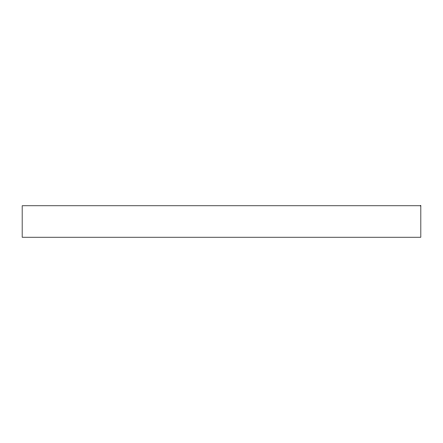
<?xml version="1.0" encoding="UTF-8"?>
<svg xmlns="http://www.w3.org/2000/svg" width="443" height="443" viewBox="0 0 443 443"><rect width="100%" height="100%" fill="white"/><g stroke="black" fill="none" stroke-linecap="round" stroke-linejoin="round"><path stroke-width="0.66" d="M420.85 205.796L22.15 205.796L22.15 237.204L420.85 237.204L420.85 205.796"/></g></svg>
